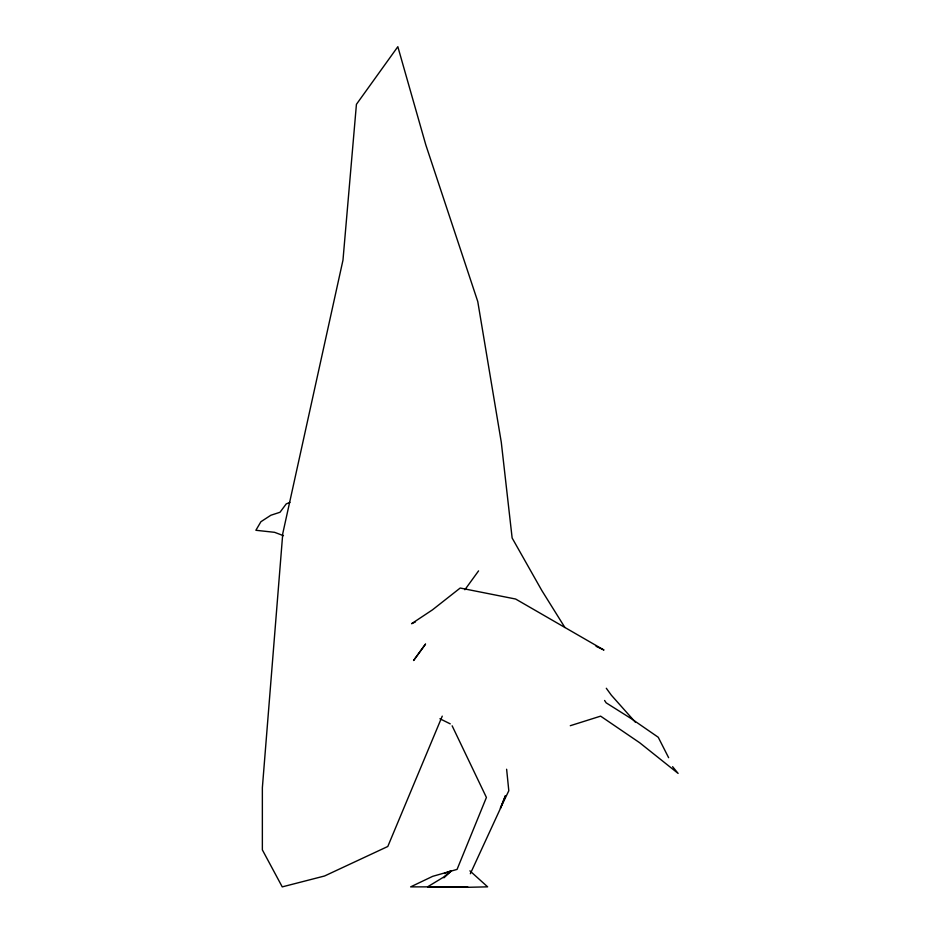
<?xml version="1.0" encoding="UTF-8"?>
<svg xmlns="http://www.w3.org/2000/svg" width="934" height="934" viewBox="0 0 934 934"><rect width="100%" height="100%" fill="white"/><g stroke="black" fill="none" stroke-linecap="round" stroke-linejoin="round"><path stroke-width="1.4" d="M467.654 887.3L487.63 886.845L469.895 870.838M505.387 795.896L500.682 807.898L470.339 873.734M505.457 795.605L500.391 808.237L508.808 790.759L506.625 769.242M442.249 716.144L387.797 846.484L324.542 875.999L282.243 886.88L262.361 849.882L262.361 787.747L282.768 533.512L342.976 260.154L356.426 104.328L397.837 46.7L425.811 144.898L477.764 301.542L501.278 442.226L512.136 538.007L541.813 590.498L564.918 627.531M425.542 644.016L413.564 660.525L425.355 644.355M464.875 589.751L478.57 570.884M443.919 877.82L451.169 871.095L443.393 877.248L427.609 886.821L467.736 886.845L410.621 886.88L432.675 876.337L457.065 869.402L486.416 797.449L452.138 725.811M415.467 621.892L411.602 623.702L432.477 609.844L460.193 588.035L515.638 599.033L603.971 650.029L596.079 646.316M444.339 873.535L450.818 870.815M289.949 502.387L286.224 503.916L280.002 512.264L270.872 515.241L260.913 521.721L255.881 530.279L274.584 532.322L283.469 535.672M570.289 725.706L600.609 716.144L639.673 742.74L678.119 773.41L672.608 766.686M443.475 886.705L460.299 886.728M439.926 718.748L450.235 723.862M635.412 722.251L611.361 695.211L606.306 688.265M604.59 700.453L606.154 702.835L631.384 718.725L658.248 737.265L668.627 757.696"/></g></svg>
